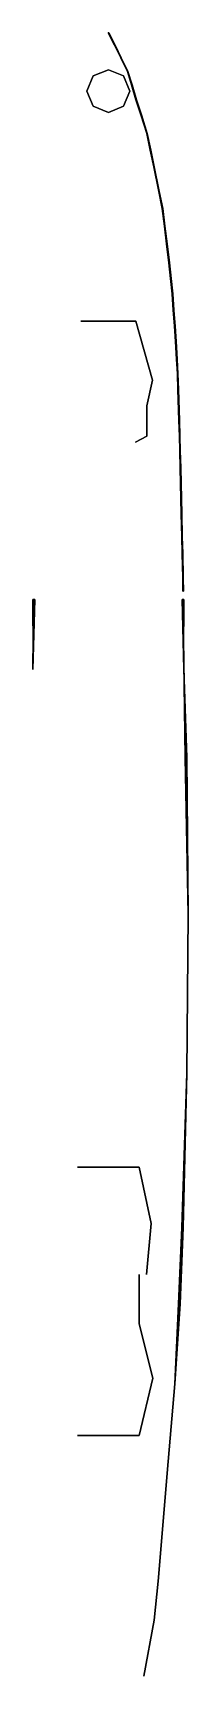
# Model space of a CAD drawing. Extents: x -5 to 6, y -60 to 59.
import ezdxf

# ---------------------------------------------------------------- set-up
doc = ezdxf.new("R2010")
doc.units = 0
doc.layers.add('RAILINGS', color=6, linetype='CONTINUOUS')

msp = doc.modelspace()

# ---------------------------------------------------------------- linework, layer by layer
at = {"layer": 'RAILINGS'}
for points in [[(0, 59.5, 6.11), (-0.02, 59.48, 6.11), (-0.02, 59.48, 7.07), (0, 59.5, 7.07)], [(0.48, 58.6, 7.01), (0.02, 59.5, 7.07), (-0.02, 59.5, 7.07), (0.44, 58.6, 7.01)], [(0.44, 58.6, 7.01), (-0.02, 59.5, 7.07), (0.02, 59.5, 7.07), (0.48, 58.6, 7.01)], [(-0.02, 59.48, 6.11), (0, 59.46, 6.11), (0, 59.46, 7.07), (-0.02, 59.48, 7.07)], [(0.02, 59.48, 6.11), (0, 59.5, 6.11), (0, 59.5, 7.07), (0.02, 59.48, 7.07)], [(0, 59.46, 6.11), (0.02, 59.48, 6.11), (0.02, 59.48, 7.07), (0, 59.46, 7.07)], [(0.46, 58.62, 6.05), (0.44, 58.6, 6.05), (0.44, 58.6, 7.01), (0.46, 58.62, 7.01)], [(0.44, 58.6, 6.05), (0.46, 58.58, 6.05), (0.46, 58.58, 7.01), (0.44, 58.6, 7.01)], [(0.93, 57.68, 6.96), (0.48, 58.6, 7.01), (0.44, 58.6, 7.01), (0.89, 57.68, 6.96)], [(0.89, 57.68, 6.96), (0.44, 58.6, 7.01), (0.48, 58.6, 7.01), (0.93, 57.68, 6.96)], [(0.48, 58.6, 6.05), (0.46, 58.62, 6.05), (0.46, 58.62, 7.01), (0.48, 58.6, 7.01)], [(0.46, 58.58, 6.05), (0.48, 58.6, 6.05), (0.48, 58.6, 7.01), (0.46, 58.58, 7.01)], [(0.91, 57.7, 6), (0.89, 57.68, 6), (0.89, 57.68, 6.96), (0.91, 57.7, 6.96)], [(0.89, 57.68, 6), (0.91, 57.66, 6), (0.91, 57.66, 6.96), (0.89, 57.68, 6.96)], [(1.37, 56.69, 6.89), (0.89, 57.68, 6.96), (0.93, 57.68, 6.96), (1.41, 56.69, 6.89)], [(1.41, 56.69, 6.89), (0.93, 57.68, 6.96), (0.89, 57.68, 6.96), (1.37, 56.69, 6.89)], [(0.93, 57.68, 6), (0.91, 57.7, 6), (0.91, 57.7, 6.96), (0.93, 57.68, 6.96)], [(0.91, 57.66, 6), (0.93, 57.68, 6), (0.93, 57.68, 6.96), (0.91, 57.66, 6.96)], [(-1.1, 56.38, 5.98), (-1.55, 55.28, 5.98), (-1.55, 55.28, 7.02), (-1.1, 56.38, 7.02)], [(-1.1, 56.38, 7.02), (-1.55, 55.28, 7.02), (-1.55, 55.28, 5.98), (-1.1, 56.38, 5.98)], [(0, 56.83, 5.98), (-1.1, 56.38, 5.98), (-1.1, 56.38, 7.02), (0, 56.83, 7.02)], [(0, 56.83, 7.02), (-1.1, 56.38, 7.02), (-1.1, 56.38, 5.98), (0, 56.83, 5.98)], [(0, 56.83, 7.02), (1.1, 56.38, 7.02), (1.1, 56.38, 5.98), (0, 56.83, 5.98)], [(0, 56.83, 5.98), (1.1, 56.38, 5.98), (1.1, 56.38, 7.02), (0, 56.83, 7.02)], [(1.1, 56.38, 5.98), (1.55, 55.28, 5.98), (1.55, 55.28, 7.02), (1.1, 56.38, 7.02)], [(1.1, 56.38, 7.02), (1.55, 55.28, 7.02), (1.55, 55.28, 5.98), (1.1, 56.38, 5.98)], [(1.39, 56.71, 5.93), (1.37, 56.69, 5.93), (1.37, 56.69, 6.89), (1.39, 56.71, 6.89)], [(1.37, 56.69, 5.93), (1.39, 56.67, 5.93), (1.39, 56.67, 6.89), (1.37, 56.69, 6.89)], [(1.71, 55.73, 6.83), (1.41, 56.69, 6.89), (1.37, 56.69, 6.89), (1.67, 55.73, 6.83)], [(1.67, 55.73, 6.83), (1.37, 56.69, 6.89), (1.41, 56.69, 6.89), (1.71, 55.73, 6.83)], [(1.41, 56.69, 5.93), (1.39, 56.71, 5.93), (1.39, 56.71, 6.89), (1.41, 56.69, 6.89)], [(1.39, 56.67, 5.93), (1.41, 56.69, 5.93), (1.41, 56.69, 6.89), (1.39, 56.67, 6.89)], [(-1.55, 55.28, 7.02), (-1.1, 54.18, 7.02), (-1.1, 54.18, 5.98), (-1.55, 55.28, 5.98)], [(-1.55, 55.28, 5.98), (-1.1, 54.18, 5.98), (-1.1, 54.18, 7.02), (-1.55, 55.28, 7.02)], [(1.55, 55.28, 7.02), (1.1, 54.18, 7.02), (1.1, 54.18, 5.98), (1.55, 55.28, 5.98)], [(1.55, 55.28, 5.98), (1.1, 54.18, 5.98), (1.1, 54.18, 7.02), (1.55, 55.28, 7.02)], [(1.69, 55.75, 5.87), (1.67, 55.73, 5.87), (1.67, 55.73, 6.83), (1.69, 55.75, 6.83)], [(1.67, 55.73, 5.87), (1.69, 55.71, 5.87), (1.69, 55.71, 6.83), (1.67, 55.73, 6.83)], [(2.03, 54.65, 6.75), (1.71, 55.73, 6.83), (1.67, 55.73, 6.83), (1.99, 54.65, 6.75)], [(1.99, 54.65, 6.75), (1.67, 55.73, 6.83), (1.71, 55.73, 6.83), (2.03, 54.65, 6.75)], [(1.71, 55.73, 5.87), (1.69, 55.75, 5.87), (1.69, 55.75, 6.83), (1.71, 55.73, 6.83)], [(1.69, 55.71, 5.87), (1.71, 55.73, 5.87), (1.71, 55.73, 6.83), (1.69, 55.71, 6.83)], [(-1.1, 54.18, 5.98), (0, 53.73, 5.98), (0, 53.73, 7.02), (-1.1, 54.18, 7.02)], [(-1.1, 54.18, 7.02), (0, 53.73, 7.02), (0, 53.73, 5.98), (-1.1, 54.18, 5.98)], [(1.1, 54.18, 7.02), (0, 53.73, 7.02), (0, 53.73, 5.98), (1.1, 54.18, 5.98)], [(1.1, 54.18, 5.98), (0, 53.73, 5.98), (0, 53.73, 7.02), (1.1, 54.18, 7.02)], [(2.01, 54.67, 5.79), (1.99, 54.65, 5.79), (1.99, 54.65, 6.75), (2.01, 54.67, 6.75)], [(1.99, 54.65, 5.79), (2.01, 54.63, 5.79), (2.01, 54.63, 6.75), (1.99, 54.65, 6.75)], [(2.38, 53.56, 6.67), (2.03, 54.65, 6.75), (1.99, 54.65, 6.75), (2.34, 53.56, 6.67)], [(2.34, 53.56, 6.67), (1.99, 54.65, 6.75), (2.03, 54.65, 6.75), (2.38, 53.56, 6.67)], [(2.03, 54.65, 5.79), (2.01, 54.67, 5.79), (2.01, 54.67, 6.75), (2.03, 54.65, 6.75)], [(2.01, 54.63, 5.79), (2.03, 54.65, 5.79), (2.03, 54.65, 6.75), (2.01, 54.63, 6.75)], [(2.36, 53.58, 5.71), (2.34, 53.56, 5.71), (2.34, 53.56, 6.67), (2.36, 53.58, 6.67)], [(2.34, 53.56, 5.71), (2.36, 53.54, 5.71), (2.36, 53.54, 6.67), (2.34, 53.56, 6.67)], [(2.81, 52.2, 6.58), (2.38, 53.56, 6.67), (2.34, 53.56, 6.67), (2.77, 52.2, 6.58)], [(2.77, 52.2, 6.58), (2.34, 53.56, 6.67), (2.38, 53.56, 6.67), (2.81, 52.2, 6.58)], [(2.38, 53.56, 5.71), (2.36, 53.58, 5.71), (2.36, 53.58, 6.67), (2.38, 53.56, 6.67)], [(2.36, 53.54, 5.71), (2.38, 53.56, 5.71), (2.38, 53.56, 6.67), (2.36, 53.54, 6.67)], [(2.79, 52.22, 5.62), (2.77, 52.2, 5.62), (2.77, 52.2, 6.58), (2.79, 52.22, 6.58)], [(2.77, 52.2, 5.62), (2.79, 52.18, 5.62), (2.79, 52.18, 6.58), (2.77, 52.2, 6.58)], [(3.06, 50.99, 6.5), (2.81, 52.2, 6.58), (2.77, 52.2, 6.58), (3.02, 50.99, 6.5)], [(3.02, 50.99, 6.5), (2.77, 52.2, 6.58), (2.81, 52.2, 6.58), (3.06, 50.99, 6.5)], [(2.81, 52.2, 5.62), (2.79, 52.22, 5.62), (2.79, 52.22, 6.58), (2.81, 52.2, 6.58)], [(2.79, 52.18, 5.62), (2.81, 52.2, 5.62), (2.81, 52.2, 6.58), (2.79, 52.18, 6.58)], [(3.04, 51.01, 5.54), (3.02, 50.99, 5.54), (3.02, 50.99, 6.5), (3.04, 51.01, 6.5)], [(3.02, 50.99, 5.54), (3.04, 50.97, 5.54), (3.04, 50.97, 6.5), (3.02, 50.99, 6.5)], [(3.28, 49.78, 6.43), (3.02, 50.99, 6.5), (3.06, 50.99, 6.5), (3.32, 49.78, 6.43)], [(3.32, 49.78, 6.43), (3.06, 50.99, 6.5), (3.02, 50.99, 6.5), (3.28, 49.78, 6.43)], [(3.06, 50.99, 5.54), (3.04, 51.01, 5.54), (3.04, 51.01, 6.5), (3.06, 50.99, 6.5)], [(3.04, 50.97, 5.54), (3.06, 50.99, 5.54), (3.06, 50.99, 6.5), (3.04, 50.97, 6.5)], [(3.3, 49.8, 5.47), (3.28, 49.78, 5.47), (3.28, 49.78, 6.43), (3.3, 49.8, 6.43)], [(3.28, 49.78, 5.47), (3.3, 49.76, 5.47), (3.3, 49.76, 6.43), (3.28, 49.78, 6.43)], [(3.65, 48.12, 6.34), (3.32, 49.78, 6.43), (3.28, 49.78, 6.43), (3.61, 48.12, 6.34)], [(3.61, 48.12, 6.34), (3.28, 49.78, 6.43), (3.32, 49.78, 6.43), (3.65, 48.12, 6.34)], [(3.32, 49.78, 5.47), (3.3, 49.8, 5.47), (3.3, 49.8, 6.43), (3.32, 49.78, 6.43)], [(3.3, 49.76, 5.47), (3.32, 49.78, 5.47), (3.32, 49.78, 6.43), (3.3, 49.76, 6.43)], [(3.63, 48.14, 5.38), (3.61, 48.12, 5.38), (3.61, 48.12, 6.34), (3.63, 48.14, 6.34)], [(3.61, 48.12, 5.38), (3.63, 48.1, 5.38), (3.63, 48.1, 6.34), (3.61, 48.12, 6.34)], [(3.89, 46.77, 6.26), (3.61, 48.12, 6.34), (3.65, 48.12, 6.34), (3.93, 46.77, 6.26)], [(3.93, 46.77, 6.26), (3.65, 48.12, 6.34), (3.61, 48.12, 6.34), (3.89, 46.77, 6.26)], [(3.65, 48.12, 5.38), (3.63, 48.14, 5.38), (3.63, 48.14, 6.34), (3.65, 48.12, 6.34)], [(3.63, 48.1, 5.38), (3.65, 48.12, 5.38), (3.65, 48.12, 6.34), (3.63, 48.1, 6.34)], [(3.91, 46.79, 5.28), (3.89, 46.77, 5.28), (3.89, 46.77, 6.26), (3.91, 46.79, 6.26)], [(3.89, 46.77, 5.28), (3.91, 46.75, 5.28), (3.91, 46.75, 6.26), (3.89, 46.77, 6.26)], [(4.09, 45.49, 6.2), (3.93, 46.77, 6.26), (3.89, 46.77, 6.26), (4.05, 45.49, 6.2)], [(4.05, 45.49, 6.2), (3.89, 46.77, 6.26), (3.93, 46.77, 6.26), (4.09, 45.49, 6.2)], [(3.93, 46.77, 5.28), (3.91, 46.79, 5.28), (3.91, 46.79, 6.26), (3.93, 46.77, 6.26)], [(3.91, 46.75, 5.28), (3.93, 46.77, 5.28), (3.93, 46.77, 6.26), (3.91, 46.75, 6.26)], [(4.07, 45.51, 5.24), (4.05, 45.49, 5.24), (4.05, 45.49, 6.2), (4.07, 45.51, 6.2)], [(4.05, 45.49, 5.24), (4.07, 45.47, 5.24), (4.07, 45.47, 6.2), (4.05, 45.49, 6.2)], [(4.21, 44.21, 6.14), (4.05, 45.49, 6.2), (4.09, 45.49, 6.2), (4.25, 44.21, 6.14)], [(4.25, 44.21, 6.14), (4.09, 45.49, 6.2), (4.05, 45.49, 6.2), (4.21, 44.21, 6.14)], [(4.09, 45.49, 5.24), (4.07, 45.51, 5.24), (4.07, 45.51, 6.2), (4.09, 45.49, 6.2)], [(4.07, 45.47, 5.24), (4.09, 45.49, 5.24), (4.09, 45.49, 6.2), (4.07, 45.47, 6.2)], [(4.23, 44.23, 5.18), (4.21, 44.21, 5.18), (4.21, 44.21, 6.14), (4.23, 44.23, 6.14)], [(4.21, 44.21, 5.18), (4.23, 44.19, 5.18), (4.23, 44.19, 6.14), (4.21, 44.21, 6.14)], [(4.41, 42.83, 6.09), (4.25, 44.21, 6.14), (4.21, 44.21, 6.14), (4.37, 42.83, 6.09)], [(4.37, 42.83, 6.09), (4.21, 44.21, 6.14), (4.25, 44.21, 6.14), (4.41, 42.83, 6.09)], [(4.25, 44.21, 5.18), (4.23, 44.23, 5.18), (4.23, 44.23, 6.14), (4.25, 44.21, 6.14)], [(4.23, 44.19, 5.18), (4.25, 44.21, 5.18), (4.25, 44.21, 6.14), (4.23, 44.19, 6.14)], [(4.39, 42.85, 5.13), (4.37, 42.83, 5.13), (4.37, 42.83, 6.09), (4.39, 42.85, 6.09)], [(4.37, 42.83, 5.13), (4.39, 42.81, 5.13), (4.39, 42.81, 6.09), (4.37, 42.83, 6.09)], [(4.5, 41.7, 6.04), (4.37, 42.83, 6.09), (4.41, 42.83, 6.09), (4.54, 41.7, 6.04)], [(4.54, 41.7, 6.04), (4.41, 42.83, 6.09), (4.37, 42.83, 6.09), (4.5, 41.7, 6.04)], [(4.41, 42.83, 5.13), (4.39, 42.85, 5.13), (4.39, 42.85, 6.09), (4.41, 42.83, 6.09)], [(4.39, 42.81, 5.13), (4.41, 42.83, 5.13), (4.41, 42.83, 6.09), (4.39, 42.81, 6.09)], [(4.52, 41.72, 5.08), (4.5, 41.7, 5.08), (4.5, 41.7, 6.04), (4.52, 41.72, 6.04)], [(4.5, 41.7, 5.08), (4.52, 41.68, 5.08), (4.52, 41.68, 6.04), (4.5, 41.7, 6.04)], [(4.65, 40.6, 6.01), (4.54, 41.7, 6.04), (4.5, 41.7, 6.04), (4.61, 40.6, 6.01)], [(4.61, 40.6, 6.01), (4.5, 41.7, 6.04), (4.54, 41.7, 6.04), (4.65, 40.6, 6.01)], [(4.54, 41.7, 5.08), (4.52, 41.72, 5.08), (4.52, 41.72, 6.04), (4.54, 41.7, 6.04)], [(4.52, 41.68, 5.08), (4.54, 41.7, 5.08), (4.54, 41.7, 6.04), (4.52, 41.68, 6.04)], [(4.63, 40.62, 5.05), (4.61, 40.6, 5.05), (4.61, 40.6, 6.01), (4.63, 40.62, 6.01)], [(4.61, 40.6, 5.05), (4.63, 40.58, 5.05), (4.63, 40.58, 6.01), (4.61, 40.6, 6.01)], [(4.69, 39.4, 6.01), (4.61, 40.6, 6.01), (4.65, 40.6, 6.01), (4.73, 39.4, 6.01)], [(4.73, 39.4, 6.01), (4.65, 40.6, 6.01), (4.61, 40.6, 6.01), (4.69, 39.4, 6.01)], [(4.65, 40.6, 5.05), (4.63, 40.62, 5.05), (4.63, 40.62, 6.01), (4.65, 40.6, 6.01)], [(4.63, 40.58, 5.05), (4.65, 40.6, 5.05), (4.65, 40.6, 6.01), (4.63, 40.58, 6.01)], [(4.71, 39.42, 5.05), (4.69, 39.4, 5.05), (4.69, 39.4, 6.01), (4.71, 39.42, 6.01)], [(4.69, 39.4, 5.05), (4.71, 39.38, 5.05), (4.71, 39.38, 6.01), (4.69, 39.4, 6.01)], [(4.82, 38.24, 6), (4.73, 39.4, 6.01), (4.69, 39.4, 6.01), (4.78, 38.24, 6)], [(4.78, 38.24, 6), (4.69, 39.4, 6.01), (4.73, 39.4, 6.01), (4.82, 38.24, 6)], [(4.73, 39.4, 5.05), (4.71, 39.42, 5.05), (4.71, 39.42, 6.01), (4.73, 39.4, 6.01)], [(4.71, 39.38, 5.05), (4.73, 39.4, 5.05), (4.73, 39.4, 6.01), (4.71, 39.38, 6.01)], [(-1.99, 38.62, 7.15), (1.99, 38.62, 7.15), (1.99, 38.62, 8), (-1.99, 38.62, 8)], [(-1.99, 38.62, 8), (1.99, 38.62, 8), (1.99, 38.62, 7.15), (-1.99, 38.62, 7.15)], [(1.99, 38.62, 7.15), (3.18, 34.33, 7.15), (3.18, 34.33, 8), (1.99, 38.62, 8)], [(1.99, 38.62, 8), (3.18, 34.33, 8), (3.18, 34.33, 7.15), (1.99, 38.62, 7.15)], [(4.8, 38.26, 5.04), (4.78, 38.24, 5.04), (4.78, 38.24, 6), (4.8, 38.26, 6)], [(4.78, 38.24, 5.04), (4.8, 38.22, 5.04), (4.8, 38.22, 6), (4.78, 38.24, 6)], [(4.85, 37.14, 6), (4.78, 38.24, 6), (4.82, 38.24, 6), (4.89, 37.14, 6)], [(4.89, 37.14, 6), (4.82, 38.24, 6), (4.78, 38.24, 6), (4.85, 37.14, 6)], [(4.82, 38.24, 5.04), (4.8, 38.26, 5.04), (4.8, 38.26, 6), (4.82, 38.24, 6)], [(4.8, 38.22, 5.04), (4.82, 38.24, 5.04), (4.82, 38.24, 6), (4.8, 38.22, 6)], [(4.87, 37.16, 5.04), (4.85, 37.14, 5.04), (4.85, 37.14, 6), (4.87, 37.16, 6)], [(4.85, 37.14, 5.04), (4.87, 37.12, 5.04), (4.87, 37.12, 6), (4.85, 37.14, 6)], [(4.97, 35.86, 5.99), (4.89, 37.14, 6), (4.85, 37.14, 6), (4.93, 35.86, 5.99)], [(4.93, 35.86, 5.99), (4.85, 37.14, 6), (4.89, 37.14, 6), (4.97, 35.86, 5.99)], [(4.89, 37.14, 5.04), (4.87, 37.16, 5.04), (4.87, 37.16, 6), (4.89, 37.14, 6)], [(4.87, 37.12, 5.04), (4.89, 37.14, 5.04), (4.89, 37.14, 6), (4.87, 37.12, 6)], [(4.95, 35.88, 5.03), (4.93, 35.86, 5.03), (4.93, 35.86, 5.99), (4.95, 35.88, 5.99)], [(4.93, 35.86, 5.03), (4.95, 35.84, 5.03), (4.95, 35.84, 5.99), (4.93, 35.86, 5.99)], [(4.99, 34.78, 5.99), (4.93, 35.86, 5.99), (4.97, 35.86, 5.99), (5.03, 34.78, 5.99)], [(5.03, 34.78, 5.99), (4.97, 35.86, 5.99), (4.93, 35.86, 5.99), (4.99, 34.78, 5.99)], [(4.97, 35.86, 5.03), (4.95, 35.88, 5.03), (4.95, 35.88, 5.99), (4.97, 35.86, 5.99)], [(4.95, 35.84, 5.03), (4.97, 35.86, 5.03), (4.97, 35.86, 5.99), (4.95, 35.84, 5.99)], [(5.01, 34.8, 5.03), (4.99, 34.78, 5.03), (4.99, 34.78, 5.99), (5.01, 34.8, 5.99)], [(4.99, 34.78, 5.03), (5.01, 34.76, 5.03), (5.01, 34.76, 5.99), (4.99, 34.78, 5.99)], [(5.07, 33.65, 6), (5.03, 34.78, 5.99), (4.99, 34.78, 5.99), (5.03, 33.65, 6)], [(5.03, 33.65, 6), (4.99, 34.78, 5.99), (5.03, 34.78, 5.99), (5.07, 33.65, 6)], [(5.03, 34.78, 5.03), (5.01, 34.8, 5.03), (5.01, 34.8, 5.99), (5.03, 34.78, 5.99)], [(5.01, 34.76, 5.03), (5.03, 34.78, 5.03), (5.03, 34.78, 5.99), (5.01, 34.76, 5.99)], [(3.18, 34.33, 8), (2.77, 32.48, 8), (2.77, 32.48, 7.15), (3.18, 34.33, 7.15)], [(3.18, 34.33, 7.15), (2.77, 32.48, 7.15), (2.77, 32.48, 8), (3.18, 34.33, 8)], [(5.05, 33.67, 5.04), (5.03, 33.65, 5.04), (5.03, 33.65, 6), (5.05, 33.67, 6)], [(5.03, 33.65, 5.04), (5.05, 33.63, 5.04), (5.05, 33.63, 6), (5.03, 33.65, 6)], [(5.09, 31.4, 6.02), (5.03, 33.65, 6), (5.07, 33.65, 6), (5.13, 31.4, 6.02)], [(5.13, 31.4, 6.02), (5.07, 33.65, 6), (5.03, 33.65, 6), (5.09, 31.4, 6.02)], [(5.07, 33.65, 5.04), (5.05, 33.67, 5.04), (5.05, 33.67, 6), (5.07, 33.65, 6)], [(5.05, 33.63, 5.04), (5.07, 33.65, 5.04), (5.07, 33.65, 6), (5.05, 33.63, 6)], [(2.77, 32.48, 7.15), (2.77, 30.28, 7.15), (2.77, 30.28, 8), (2.77, 32.48, 8)], [(2.77, 32.48, 8), (2.77, 30.28, 8), (2.77, 30.28, 7.15), (2.77, 32.48, 7.15)], [(5.11, 31.42, 5.06), (5.09, 31.4, 5.06), (5.09, 31.4, 6.02), (5.11, 31.42, 6.02)], [(5.09, 31.4, 5.06), (5.11, 31.38, 5.06), (5.11, 31.38, 6.02), (5.09, 31.4, 6.02)], [(5.17, 30.27, 6.03), (5.13, 31.4, 6.02), (5.09, 31.4, 6.02), (5.13, 30.27, 6.03)], [(5.13, 30.27, 6.03), (5.09, 31.4, 6.02), (5.13, 31.4, 6.02), (5.17, 30.27, 6.03)], [(5.13, 31.4, 5.06), (5.11, 31.42, 5.06), (5.11, 31.42, 6.02), (5.13, 31.4, 6.02)], [(5.11, 31.38, 5.06), (5.13, 31.4, 5.06), (5.13, 31.4, 6.02), (5.11, 31.38, 6.02)], [(2.77, 30.28, 8), (1.95, 29.83, 8), (1.95, 29.83, 7.15), (2.77, 30.28, 7.15)], [(2.77, 30.28, 7.15), (1.95, 29.83, 7.15), (1.95, 29.83, 8), (2.77, 30.28, 8)], [(5.15, 30.29, 5.07), (5.13, 30.27, 5.07), (5.13, 30.27, 6.03), (5.15, 30.29, 6.03)], [(5.13, 30.27, 5.07), (5.15, 30.25, 5.07), (5.15, 30.25, 6.03), (5.13, 30.27, 6.03)], [(5.16, 29.2, 6.03), (5.13, 30.27, 6.03), (5.17, 30.27, 6.03), (5.2, 29.2, 6.03)], [(5.2, 29.2, 6.03), (5.17, 30.27, 6.03), (5.13, 30.27, 6.03), (5.16, 29.2, 6.03)], [(5.17, 30.27, 5.07), (5.15, 30.29, 5.07), (5.15, 30.29, 6.03), (5.17, 30.27, 6.03)], [(5.15, 30.25, 5.07), (5.17, 30.27, 5.07), (5.17, 30.27, 6.03), (5.15, 30.25, 6.03)], [(5.18, 29.22, 5.07), (5.16, 29.2, 5.07), (5.16, 29.2, 6.03), (5.18, 29.22, 6.03)], [(5.16, 29.2, 5.07), (5.18, 29.18, 5.07), (5.18, 29.18, 6.03), (5.16, 29.2, 6.03)], [(5.23, 27.97, 6.03), (5.2, 29.2, 6.03), (5.16, 29.2, 6.03), (5.19, 27.97, 6.03)], [(5.19, 27.97, 6.03), (5.16, 29.2, 6.03), (5.2, 29.2, 6.03), (5.23, 27.97, 6.03)], [(5.2, 29.2, 5.07), (5.18, 29.22, 5.07), (5.18, 29.22, 6.03), (5.2, 29.2, 6.03)], [(5.18, 29.18, 5.07), (5.2, 29.2, 5.07), (5.2, 29.2, 6.03), (5.18, 29.18, 6.03)], [(5.21, 27.99, 5.07), (5.19, 27.97, 5.07), (5.19, 27.97, 6.03), (5.21, 27.99, 6.03)], [(5.19, 27.97, 5.07), (5.21, 27.95, 5.07), (5.21, 27.95, 6.03), (5.19, 27.97, 6.03)], [(5.22, 26.84, 6.03), (5.19, 27.97, 6.03), (5.23, 27.97, 6.03), (5.26, 26.84, 6.03)], [(5.26, 26.84, 6.03), (5.23, 27.97, 6.03), (5.19, 27.97, 6.03), (5.22, 26.84, 6.03)], [(5.23, 27.97, 5.07), (5.21, 27.99, 5.07), (5.21, 27.99, 6.03), (5.23, 27.97, 6.03)], [(5.21, 27.95, 5.07), (5.23, 27.97, 5.07), (5.23, 27.97, 6.03), (5.21, 27.95, 6.03)], [(5.24, 26.86, 5.07), (5.22, 26.84, 5.07), (5.22, 26.84, 6.03), (5.24, 26.86, 6.03)], [(5.22, 26.84, 5.07), (5.24, 26.82, 5.07), (5.24, 26.82, 6.03), (5.22, 26.84, 6.03)], [(5.3, 24.64, 6.03), (5.26, 26.84, 6.03), (5.22, 26.84, 6.03), (5.26, 24.64, 6.03)], [(5.26, 24.64, 6.03), (5.22, 26.84, 6.03), (5.26, 26.84, 6.03), (5.3, 24.64, 6.03)], [(5.26, 26.84, 5.07), (5.24, 26.86, 5.07), (5.24, 26.86, 6.03), (5.26, 26.84, 6.03)], [(5.24, 26.82, 5.07), (5.26, 26.84, 5.07), (5.26, 26.84, 6.03), (5.24, 26.82, 6.03)], [(5.28, 24.66, 5.07), (5.26, 24.64, 5.07), (5.26, 24.64, 6.03), (5.28, 24.66, 6.03)], [(5.26, 24.64, 5.07), (5.28, 24.62, 5.07), (5.28, 24.62, 6.03), (5.26, 24.64, 6.03)], [(5.3, 22.99, 6.03), (5.26, 24.64, 6.03), (5.3, 24.64, 6.03), (5.34, 22.99, 6.03)], [(5.34, 22.99, 6.03), (5.3, 24.64, 6.03), (5.26, 24.64, 6.03), (5.3, 22.99, 6.03)], [(5.3, 24.64, 5.07), (5.28, 24.66, 5.07), (5.28, 24.66, 6.03), (5.3, 24.64, 6.03)], [(5.28, 24.62, 5.07), (5.3, 24.64, 5.07), (5.3, 24.64, 6.03), (5.28, 24.62, 6.03)], [(5.32, 23.01, 5.07), (5.3, 22.99, 5.07), (5.3, 22.99, 6.03), (5.32, 23.01, 6.03)], [(5.3, 22.99, 5.07), (5.32, 22.97, 5.07), (5.32, 22.97, 6.03), (5.3, 22.99, 6.03)], [(5.37, 21.77, 6.03), (5.34, 22.99, 6.03), (5.3, 22.99, 6.03), (5.33, 21.77, 6.03)], [(5.33, 21.77, 6.03), (5.3, 22.99, 6.03), (5.34, 22.99, 6.03), (5.37, 21.77, 6.03)], [(5.34, 22.99, 5.07), (5.32, 23.01, 5.07), (5.32, 23.01, 6.03), (5.34, 22.99, 6.03)], [(5.32, 22.97, 5.07), (5.34, 22.99, 5.07), (5.34, 22.99, 6.03), (5.32, 22.97, 6.03)], [(5.35, 21.79, 5.07), (5.33, 21.77, 5.07), (5.33, 21.77, 6.03), (5.35, 21.79, 6.03)], [(5.33, 21.77, 5.07), (5.35, 21.75, 5.07), (5.35, 21.75, 6.03), (5.33, 21.77, 6.03)], [(5.37, 20.02, 6.03), (5.33, 21.77, 6.03), (5.37, 21.77, 6.03), (5.41, 20.02, 6.03)], [(5.41, 20.02, 6.03), (5.37, 21.77, 6.03), (5.33, 21.77, 6.03), (5.37, 20.02, 6.03)], [(5.37, 21.77, 5.07), (5.35, 21.79, 5.07), (5.35, 21.79, 6.03), (5.37, 21.77, 6.03)], [(5.35, 21.75, 5.07), (5.37, 21.77, 5.07), (5.37, 21.77, 6.03), (5.35, 21.75, 6.03)], [(5.39, 20.04, 5.07), (5.37, 20.02, 5.07), (5.37, 20.02, 6.03), (5.39, 20.04, 6.03)], [(5.37, 20.02, 5.07), (5.39, 20, 5.07), (5.39, 20, 6.03), (5.37, 20.02, 6.03)], [(5.43, 19.04, 6.03), (5.41, 20.02, 6.03), (5.37, 20.02, 6.03), (5.39, 19.04, 6.03)], [(5.39, 19.04, 6.03), (5.37, 20.02, 6.03), (5.41, 20.02, 6.03), (5.43, 19.04, 6.03)], [(5.41, 20.02, 5.07), (5.39, 20.04, 5.07), (5.39, 20.04, 6.03), (5.41, 20.02, 6.03)], [(5.39, 20, 5.07), (5.41, 20.02, 5.07), (5.41, 20.02, 6.03), (5.39, 20, 6.03)], [(5.41, 19.08, 5.07), (5.39, 19.06, 5.07), (5.39, 19.06, 6.03), (5.41, 19.08, 6.03)], [(5.39, 19.06, 5.07), (5.41, 19.04, 5.07), (5.41, 19.04, 6.03), (5.39, 19.06, 6.03)], [(5.43, 19.06, 5.07), (5.41, 19.08, 5.07), (5.41, 19.08, 6.03), (5.43, 19.06, 6.03)], [(5.41, 19.04, 5.07), (5.43, 19.06, 5.07), (5.43, 19.06, 6.03), (5.41, 19.04, 6.03)], [(-5.33, 18.44, 3.02), (-5.46, 13.36, 2.93), (-5.46, 14, 3.57), (-5.38, 18.44, 3.57)], [(-5.38, 18.44, 3.57), (-5.46, 14, 3.57), (-5.46, 13.36, 2.93), (-5.33, 18.44, 3.02)], [(-5.38, 18.44, 3.57), (-5.46, 14, 3.57), (-5.44, 14.4, 4.38), (-5.38, 18.44, 4.38)], [(-5.38, 18.44, 4.38), (-5.44, 14.4, 4.38), (-5.46, 14, 3.57), (-5.38, 18.44, 3.57)], [(-5.45, 18.44, 4.84), (-5.44, 14.51, 4.84), (-5.44, 14.57, 4.93), (-5.46, 18.44, 4.93)], [(-5.46, 18.44, 4.93), (-5.44, 14.57, 4.93), (-5.44, 14.51, 4.84), (-5.45, 18.44, 4.84)], [(-5.45, 18.44, 4.84), (-5.44, 14.51, 4.84), (-5.44, 14.4, 4.38), (-5.38, 18.44, 4.38)], [(-5.38, 18.44, 4.38), (-5.44, 14.4, 4.38), (-5.44, 14.51, 4.84), (-5.45, 18.44, 4.84)], [(5.38, 18.44, 3.57), (5.46, 14, 3.57), (5.46, 13.36, 2.93), (5.33, 18.44, 3.02)], [(5.33, 18.44, 3.02), (5.46, 13.36, 2.93), (5.46, 14, 3.57), (5.38, 18.44, 3.57)], [(5.38, 18.44, 4.38), (5.44, 14.4, 4.38), (5.46, 14, 3.57), (5.38, 18.44, 3.57)], [(5.38, 18.44, 3.57), (5.46, 14, 3.57), (5.44, 14.4, 4.38), (5.38, 18.44, 4.38)], [(5.38, 18.44, 4.38), (5.44, 14.4, 4.38), (5.44, 14.51, 4.84), (5.45, 18.44, 4.84)], [(5.45, 18.44, 4.84), (5.44, 14.51, 4.84), (5.44, 14.4, 4.38), (5.38, 18.44, 4.38)], [(5.46, 18.44, 4.93), (5.44, 14.57, 4.93), (5.44, 14.51, 4.84), (5.45, 18.44, 4.84)], [(5.45, 18.44, 4.84), (5.44, 14.51, 4.84), (5.44, 14.57, 4.93), (5.46, 18.44, 4.93)], [(5.46, 13.36, 2.93), (5.68, 7, 2.66), (5.55, 7, 3.58), (5.46, 14, 3.57)], [(5.46, 14, 3.57), (5.55, 7, 3.58), (5.68, 7, 2.66), (5.46, 13.36, 2.93)], [(5.55, 7, 3.58), (5.76, -4.38, 3.62), (5.76, -4.38, 2.71), (5.68, 7, 2.66)], [(5.68, 7, 2.66), (5.76, -4.38, 2.71), (5.76, -4.38, 3.62), (5.55, 7, 3.58)], [(5.76, -4.38, 2.71), (5.67, -15.88, 2.68), (5.67, -15.88, 3.7), (5.76, -4.38, 3.62)], [(5.76, -4.38, 3.62), (5.67, -15.88, 3.7), (5.67, -15.88, 2.68), (5.76, -4.38, 2.71)], [(5.67, -15.88, 3.7), (5.3, -27.08, 3.7), (5.41, -27.08, 2.75), (5.67, -15.88, 2.68)], [(5.67, -15.88, 2.68), (5.41, -27.08, 2.75), (5.3, -27.08, 3.7), (5.67, -15.88, 3.7)], [(-2.23, -22.69, 4.9), (2.23, -22.69, 4.9), (2.23, -22.69, 5.75), (-2.23, -22.69, 5.75)], [(-2.23, -22.69, 5.75), (2.23, -22.69, 5.75), (2.23, -22.69, 4.9), (-2.23, -22.69, 4.9)], [(2.23, -22.69, 5.75), (3.09, -26.77, 5.75), (3.09, -26.77, 4.9), (2.23, -22.69, 4.9)], [(2.23, -22.69, 4.9), (3.09, -26.77, 4.9), (3.09, -26.77, 5.75), (2.23, -22.69, 5.75)], [(3.09, -26.77, 5.75), (2.75, -30.48, 5.75), (2.75, -30.48, 4.9), (3.09, -26.77, 4.9)], [(3.09, -26.77, 4.9), (2.75, -30.48, 4.9), (2.75, -30.48, 5.75), (3.09, -26.77, 5.75)], [(5.3, -27.08, 3.7), (5.07, -32.59, 3.7), (5.18, -32.59, 2.87), (5.41, -27.08, 2.75)], [(5.41, -27.08, 2.75), (5.18, -32.59, 2.87), (5.07, -32.59, 3.7), (5.3, -27.08, 3.7)], [(2.23, -30.48, 4.9), (2.23, -34.05, 4.9), (2.23, -34.05, 5.75), (2.23, -30.48, 5.75)], [(2.23, -30.48, 5.75), (2.23, -34.05, 5.75), (2.23, -34.05, 4.9), (2.23, -30.48, 4.9)], [(5.18, -32.59, 2.87), (4.8, -38.39, 2.97), (4.8, -38.39, 3.7), (5.07, -32.59, 3.7)], [(5.07, -32.59, 3.7), (4.8, -38.39, 3.7), (4.8, -38.39, 2.97), (5.18, -32.59, 2.87)], [(2.23, -34.05, 5.75), (3.2, -37.99, 5.75), (3.2, -37.99, 4.9), (2.23, -34.05, 4.9)], [(2.23, -34.05, 4.9), (3.2, -37.99, 4.9), (3.2, -37.99, 5.75), (2.23, -34.05, 5.75)], [(3.2, -37.99, 4.9), (2.23, -42.15, 4.9), (2.23, -42.15, 5.75), (3.2, -37.99, 5.75)], [(3.2, -37.99, 5.75), (2.23, -42.15, 5.75), (2.23, -42.15, 4.9), (3.2, -37.99, 4.9)], [(4.8, -38.39, 3.7), (4.33, -44.02, 3.7), (4.33, -44.02, 3.04), (4.8, -38.39, 2.97)], [(4.8, -38.39, 2.97), (4.33, -44.02, 3.04), (4.33, -44.02, 3.7), (4.8, -38.39, 3.7)], [(-2.23, -42.15, 5.75), (2.23, -42.15, 5.75), (2.23, -42.15, 4.9), (-2.23, -42.15, 4.9)], [(-2.23, -42.15, 4.9), (2.23, -42.15, 4.9), (2.23, -42.15, 5.75), (-2.23, -42.15, 5.75)], [(4.33, -44.02, 3.04), (3.59, -52.7, 3.08), (3.59, -52.7, 3.7), (4.33, -44.02, 3.7)], [(4.33, -44.02, 3.7), (3.59, -52.7, 3.7), (3.59, -52.7, 3.08), (4.33, -44.02, 3.04)], [(3.59, -52.7, 3.7), (3.31, -55.52, 3.7), (3.31, -55.52, 3.16), (3.59, -52.7, 3.08)], [(3.59, -52.7, 3.08), (3.31, -55.52, 3.16), (3.31, -55.52, 3.7), (3.59, -52.7, 3.7)], [(3.31, -55.52, 3.16), (2.57, -59.58, 3.17), (2.57, -59.58, 3.7), (3.31, -55.52, 3.7)], [(3.31, -55.52, 3.7), (2.57, -59.58, 3.7), (2.57, -59.58, 3.17), (3.31, -55.52, 3.16)]]:
    msp.add_3dface(points, dxfattribs=at)

doc.saveas('drawing.dxf')
